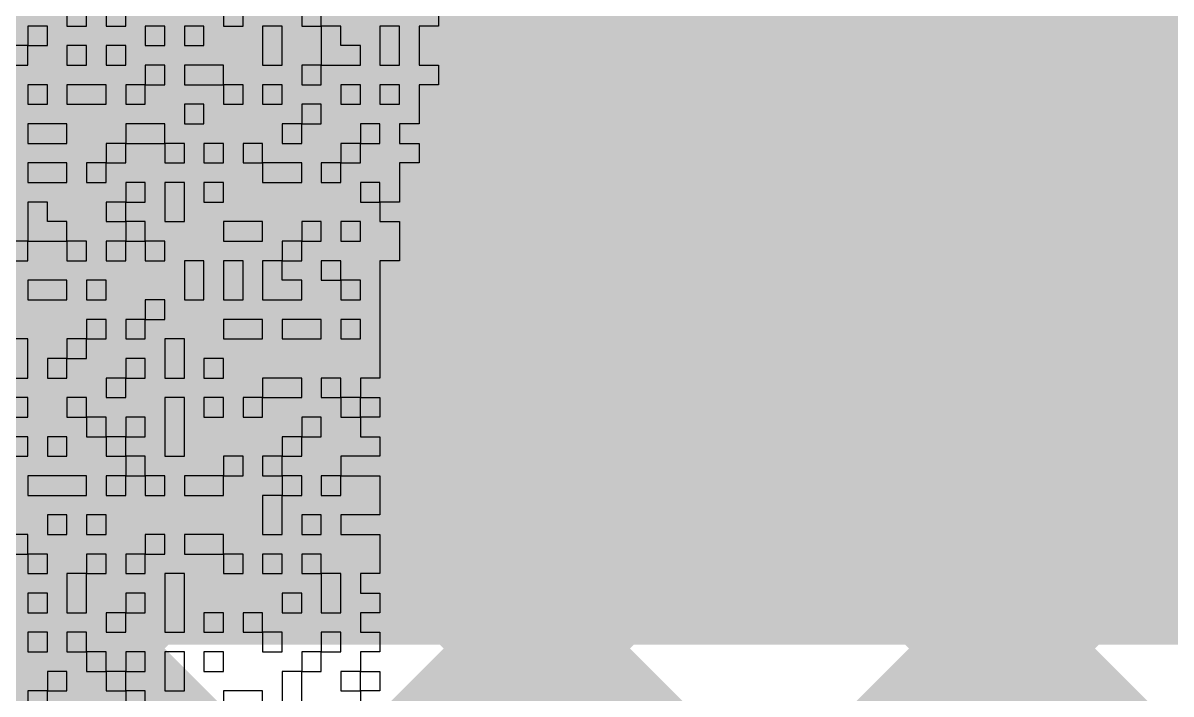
# Model space of a CAD drawing. Header units: millimetres. Extents: x 3.06 to 5.82, y 1.29 to 3.84.
# Drawn here: x 4.3811 to 4.4509, y 1.666 to 1.7068 of the extents above; entities that cross this region are included whole.
import ezdxf

# ---------------------------------------------------------------- set-up
doc = ezdxf.new("R2010")
doc.units = ezdxf.units.MM
doc.header["$MEASUREMENT"] = 0
for name, color, linetype in [('BottomLayer', 5, 'Continuous'), ('Mechanical13', 56, 'Continuous'), ('TopLayer', 1, 'Continuous'), ('TopOverlay', 2, 'Continuous')]:
    doc.layers.add(name, color=color, linetype=linetype)

msp = doc.modelspace()

# ---------------------------------------------------------------- linework, layer by layer
at = {"layer": 'BottomLayer'}
for points, const_width in [([(4.452, 1.72, -0.414214), (4.522, 1.65)], 0.008), ([(4.452, 1.689, -0.414214), (4.491, 1.65)], 0.04)]:
    msp.add_lwpolyline(points, format="xyb", dxfattribs=dict(at, const_width=const_width))
at = {"layer": 'BottomLayer', "const_width": 0.04}
msp.add_lwpolyline([(4.354, 1.689), (4.452, 1.689)], dxfattribs=at)
at = {"layer": 'BottomLayer', "const_width": 0.02}
msp.add_lwpolyline([(4.442, 1.689, 1), (4.462, 1.689, 1)], format="xyb", close=True, dxfattribs=at)
msp.add_lwpolyline([(4.442, 1.689, 1), (4.462, 1.689, 1)], format="xyb", close=True, dxfattribs=at)
at = {"layer": 'Mechanical13', "const_width": 0.01}
msp.add_lwpolyline([(4.441032, 1.291315), (4.441032, 3.811)], dxfattribs=at)
at = {"layer": 'TopLayer', "const_width": 0.008}
for points in [[(4.170993, 1.399134), (4.615803, 1.843943)], [(4.099291, 1.384), (4.557291, 1.842)], [(4.127575, 1.384), (4.585575, 1.842)], [(4.376797, 1.689791), (4.529007, 1.842)], [(4.358999, 1.778689), (4.753688, 1.384)], [(4.355207, 1.754197), (4.725404, 1.384)], [(4.346278, 1.734842), (4.69712, 1.384)], [(4.37428, 1.678556), (4.668836, 1.384)]]:
    msp.add_lwpolyline(points, dxfattribs=at)
at = {"layer": 'TopOverlay'}
for p, q in [((4.383784, 1.707817), (4.383784, 1.706628)), ((4.384973, 1.706628), (4.384973, 1.707817)), ((4.386162, 1.707817), (4.386162, 1.706628)), ((4.387352, 1.706628), (4.387352, 1.707817)), ((4.393298, 1.707817), (4.393298, 1.706628)), ((4.394487, 1.706628), (4.394487, 1.707817)), ((4.398055, 1.707817), (4.398055, 1.706628)), ((4.399244, 1.706628), (4.399244, 1.707817)), ((4.40638, 1.707817), (4.40638, 1.706628)), ((4.382595, 1.706628), (4.381405, 1.706628)), ((4.381405, 1.706628), (4.381405, 1.705438)), ((4.382595, 1.705438), (4.382595, 1.706628)), ((4.383784, 1.706628), (4.384973, 1.706628)), ((4.386162, 1.706628), (4.387352, 1.706628)), ((4.38973, 1.706628), (4.388541, 1.706628)), ((4.388541, 1.706628), (4.388541, 1.705438)), ((4.38973, 1.705438), (4.38973, 1.706628)), ((4.392109, 1.706628), (4.390919, 1.706628)), ((4.390919, 1.706628), (4.390919, 1.705438)), ((4.392109, 1.705438), (4.392109, 1.706628)), ((4.393298, 1.706628), (4.394487, 1.706628)), ((4.396866, 1.706628), (4.395676, 1.706628)), ((4.395676, 1.706628), (4.395676, 1.705438)), ((4.396866, 1.705438), (4.396866, 1.706628)), ((4.398055, 1.706628), (4.399244, 1.706628)), ((4.399244, 1.706628), (4.399244, 1.705438)), ((4.400434, 1.706628), (4.399244, 1.706628)), ((4.400434, 1.705438), (4.400434, 1.706628)), ((4.404001, 1.706628), (4.402812, 1.706628)), ((4.402812, 1.706628), (4.402812, 1.705438)), ((4.404001, 1.705438), (4.404001, 1.706628)), ((4.40638, 1.706628), (4.40519, 1.706628)), ((4.40519, 1.706628), (4.40519, 1.705438)), ((4.381405, 1.705438), (4.380216, 1.705438)), ((4.381405, 1.705438), (4.382595, 1.705438)), ((4.381405, 1.704249), (4.381405, 1.705438)), ((4.384973, 1.705438), (4.383784, 1.705438)), ((4.383784, 1.705438), (4.383784, 1.704249)), ((4.384973, 1.704249), (4.384973, 1.705438)), ((4.387352, 1.705438), (4.386162, 1.705438)), ((4.386162, 1.705438), (4.386162, 1.704249)), ((4.387352, 1.704249), (4.387352, 1.705438)), ((4.388541, 1.705438), (4.38973, 1.705438)), ((4.390919, 1.705438), (4.392109, 1.705438)), ((4.395676, 1.705438), (4.395676, 1.704249)), ((4.396866, 1.704249), (4.396866, 1.705438)), ((4.399244, 1.705438), (4.399244, 1.704249)), ((4.401623, 1.705438), (4.400434, 1.705438)), ((4.401623, 1.704249), (4.401623, 1.705438)), ((4.402812, 1.705438), (4.402812, 1.704249)), ((4.404001, 1.704249), (4.404001, 1.705438)), ((4.40519, 1.705438), (4.40519, 1.704249)), ((4.380216, 1.704249), (4.381405, 1.704249)), ((4.383784, 1.704249), (4.384973, 1.704249)), ((4.386162, 1.704249), (4.387352, 1.704249)), ((4.38973, 1.704249), (4.388541, 1.704249)), ((4.388541, 1.704249), (4.388541, 1.70306)), ((4.38973, 1.70306), (4.38973, 1.704249)), ((4.393298, 1.704249), (4.390919, 1.704249)), ((4.390919, 1.704249), (4.390919, 1.70306)), ((4.393298, 1.70306), (4.393298, 1.704249)), ((4.395676, 1.704249), (4.396866, 1.704249)), ((4.399244, 1.704249), (4.398055, 1.704249)), ((4.398055, 1.704249), (4.398055, 1.70306)), ((4.399244, 1.704249), (4.401623, 1.704249)), ((4.399244, 1.70306), (4.399244, 1.704249)), ((4.402812, 1.704249), (4.404001, 1.704249)), ((4.40519, 1.704249), (4.40638, 1.704249)), ((4.40638, 1.704249), (4.40638, 1.70306)), ((4.382595, 1.70306), (4.381405, 1.70306)), ((4.381405, 1.70306), (4.381405, 1.701871)), ((4.382595, 1.701871), (4.382595, 1.70306)), ((4.386162, 1.70306), (4.383784, 1.70306)), ((4.383784, 1.70306), (4.383784, 1.701871)), ((4.386162, 1.701871), (4.386162, 1.70306)), ((4.388541, 1.70306), (4.387352, 1.70306)), ((4.387352, 1.70306), (4.387352, 1.701871)), ((4.388541, 1.70306), (4.38973, 1.70306)), ((4.388541, 1.701871), (4.388541, 1.70306)), ((4.390919, 1.70306), (4.393298, 1.70306)), ((4.393298, 1.70306), (4.393298, 1.701871)), ((4.394487, 1.70306), (4.393298, 1.70306)), ((4.394487, 1.701871), (4.394487, 1.70306)), ((4.396866, 1.70306), (4.395676, 1.70306)), ((4.395676, 1.70306), (4.395676, 1.701871)), ((4.396866, 1.701871), (4.396866, 1.70306)), ((4.398055, 1.70306), (4.399244, 1.70306)), ((4.401623, 1.70306), (4.400434, 1.70306)), ((4.400434, 1.70306), (4.400434, 1.701871)), ((4.401623, 1.701871), (4.401623, 1.70306)), ((4.404001, 1.70306), (4.402812, 1.70306)), ((4.402812, 1.70306), (4.402812, 1.701871)), ((4.404001, 1.701871), (4.404001, 1.70306)), ((4.40638, 1.70306), (4.40519, 1.70306)), ((4.40519, 1.70306), (4.40519, 1.701871)), ((4.381405, 1.701871), (4.382595, 1.701871)), ((4.383784, 1.701871), (4.386162, 1.701871)), ((4.387352, 1.701871), (4.388541, 1.701871)), ((4.392109, 1.701871), (4.390919, 1.701871)), ((4.390919, 1.701871), (4.390919, 1.700681)), ((4.392109, 1.700681), (4.392109, 1.701871)), ((4.393298, 1.701871), (4.394487, 1.701871)), ((4.395676, 1.701871), (4.396866, 1.701871)), ((4.399244, 1.701871), (4.398055, 1.701871)), ((4.398055, 1.701871), (4.398055, 1.700681)), ((4.399244, 1.700681), (4.399244, 1.701871)), ((4.400434, 1.701871), (4.401623, 1.701871)), ((4.402812, 1.701871), (4.404001, 1.701871)), ((4.40519, 1.701871), (4.40519, 1.700681)), ((4.383784, 1.700681), (4.381405, 1.700681)), ((4.381405, 1.700681), (4.381405, 1.699492)), ((4.383784, 1.699492), (4.383784, 1.700681)), ((4.38973, 1.700681), (4.387352, 1.700681)), ((4.387352, 1.700681), (4.387352, 1.699492)), ((4.38973, 1.699492), (4.38973, 1.700681)), ((4.390919, 1.700681), (4.392109, 1.700681)), ((4.398055, 1.700681), (4.396866, 1.700681)), ((4.396866, 1.700681), (4.396866, 1.699492)), ((4.398055, 1.700681), (4.399244, 1.700681)), ((4.398055, 1.699492), (4.398055, 1.700681)), ((4.402812, 1.700681), (4.401623, 1.700681)), ((4.401623, 1.700681), (4.401623, 1.699492)), ((4.402812, 1.699492), (4.402812, 1.700681)), ((4.40519, 1.700681), (4.404001, 1.700681)), ((4.404001, 1.700681), (4.404001, 1.699492)), ((4.381405, 1.699492), (4.383784, 1.699492)), ((4.387352, 1.699492), (4.386162, 1.699492)), ((4.386162, 1.699492), (4.386162, 1.698303)), ((4.387352, 1.699492), (4.38973, 1.699492)), ((4.387352, 1.698303), (4.387352, 1.699492)), ((4.38973, 1.699492), (4.38973, 1.698303)), ((4.390919, 1.699492), (4.38973, 1.699492)), ((4.390919, 1.698303), (4.390919, 1.699492)), ((4.393298, 1.699492), (4.392109, 1.699492)), ((4.392109, 1.699492), (4.392109, 1.698303)), ((4.393298, 1.698303), (4.393298, 1.699492)), ((4.395676, 1.699492), (4.394487, 1.699492)), ((4.394487, 1.699492), (4.394487, 1.698303)), ((4.395676, 1.698303), (4.395676, 1.699492)), ((4.396866, 1.699492), (4.398055, 1.699492)), ((4.401623, 1.699492), (4.400434, 1.699492)), ((4.400434, 1.699492), (4.400434, 1.698303)), ((4.401623, 1.699492), (4.402812, 1.699492)), ((4.401623, 1.698303), (4.401623, 1.699492)), ((4.404001, 1.699492), (4.40519, 1.699492)), ((4.40519, 1.699492), (4.40519, 1.698303)), ((4.383784, 1.698303), (4.381405, 1.698303)), ((4.381405, 1.698303), (4.381405, 1.697114)), ((4.383784, 1.697114), (4.383784, 1.698303)), ((4.386162, 1.698303), (4.384973, 1.698303)), ((4.384973, 1.698303), (4.384973, 1.697114)), ((4.386162, 1.698303), (4.387352, 1.698303)), ((4.386162, 1.697114), (4.386162, 1.698303)), ((4.38973, 1.698303), (4.390919, 1.698303)), ((4.392109, 1.698303), (4.393298, 1.698303)), ((4.394487, 1.698303), (4.395676, 1.698303)), ((4.395676, 1.698303), (4.395676, 1.697114)), ((4.398055, 1.698303), (4.395676, 1.698303)), ((4.398055, 1.697114), (4.398055, 1.698303)), ((4.400434, 1.698303), (4.399244, 1.698303)), ((4.399244, 1.698303), (4.399244, 1.697114)), ((4.400434, 1.698303), (4.401623, 1.698303)), ((4.400434, 1.697114), (4.400434, 1.698303)), ((4.40519, 1.698303), (4.404001, 1.698303)), ((4.404001, 1.698303), (4.404001, 1.697114)), ((4.381405, 1.697114), (4.383784, 1.697114)), ((4.384973, 1.697114), (4.386162, 1.697114)), ((4.388541, 1.697114), (4.387352, 1.697114)), ((4.387352, 1.697114), (4.387352, 1.695924)), ((4.388541, 1.695924), (4.388541, 1.697114)), ((4.390919, 1.697114), (4.38973, 1.697114)), ((4.38973, 1.697114), (4.38973, 1.695924)), ((4.390919, 1.695924), (4.390919, 1.697114)), ((4.393298, 1.697114), (4.392109, 1.697114)), ((4.392109, 1.697114), (4.392109, 1.695924)), ((4.393298, 1.695924), (4.393298, 1.697114)), ((4.395676, 1.697114), (4.398055, 1.697114)), ((4.399244, 1.697114), (4.400434, 1.697114)), ((4.402812, 1.697114), (4.401623, 1.697114)), ((4.401623, 1.697114), (4.401623, 1.695924)), ((4.402812, 1.695924), (4.402812, 1.697114)), ((4.404001, 1.697114), (4.404001, 1.695924)), ((4.382595, 1.695924), (4.381405, 1.695924)), ((4.381405, 1.695924), (4.381405, 1.694735)), ((4.382595, 1.694735), (4.382595, 1.695924)), ((4.387352, 1.695924), (4.386162, 1.695924)), ((4.386162, 1.695924), (4.386162, 1.694735)), ((4.387352, 1.695924), (4.388541, 1.695924)), ((4.387352, 1.694735), (4.387352, 1.695924)), ((4.38973, 1.695924), (4.38973, 1.694735)), ((4.390919, 1.694735), (4.390919, 1.695924)), ((4.392109, 1.695924), (4.393298, 1.695924)), ((4.401623, 1.695924), (4.402812, 1.695924)), ((4.404001, 1.695924), (4.402812, 1.695924)), ((4.402812, 1.695924), (4.402812, 1.694735)), ((4.381405, 1.694735), (4.381405, 1.693546)), ((4.383784, 1.694735), (4.382595, 1.694735)), ((4.383784, 1.693546), (4.383784, 1.694735)), ((4.386162, 1.694735), (4.387352, 1.694735)), ((4.387352, 1.694735), (4.387352, 1.693546)), ((4.388541, 1.694735), (4.387352, 1.694735)), ((4.388541, 1.693546), (4.388541, 1.694735)), ((4.38973, 1.694735), (4.390919, 1.694735)), ((4.395676, 1.694735), (4.393298, 1.694735)), ((4.393298, 1.694735), (4.393298, 1.693546)), ((4.395676, 1.693546), (4.395676, 1.694735)), ((4.399244, 1.694735), (4.398055, 1.694735)), ((4.398055, 1.694735), (4.398055, 1.693546)), ((4.399244, 1.693546), (4.399244, 1.694735)), ((4.401623, 1.694735), (4.400434, 1.694735)), ((4.400434, 1.694735), (4.400434, 1.693546)), ((4.401623, 1.693546), (4.401623, 1.694735)), ((4.402812, 1.694735), (4.404001, 1.694735)), ((4.404001, 1.694735), (4.404001, 1.693546)), ((4.381405, 1.693546), (4.380216, 1.693546)), ((4.381405, 1.693546), (4.383784, 1.693546)), ((4.381405, 1.692357), (4.381405, 1.693546)), ((4.383784, 1.693546), (4.383784, 1.692357)), ((4.384973, 1.693546), (4.383784, 1.693546)), ((4.384973, 1.692357), (4.384973, 1.693546)), ((4.387352, 1.693546), (4.386162, 1.693546)), ((4.386162, 1.693546), (4.386162, 1.692357)), ((4.387352, 1.693546), (4.388541, 1.693546)), ((4.387352, 1.692357), (4.387352, 1.693546)), ((4.388541, 1.693546), (4.388541, 1.692357)), ((4.38973, 1.693546), (4.388541, 1.693546)), ((4.38973, 1.692357), (4.38973, 1.693546)), ((4.393298, 1.693546), (4.395676, 1.693546)), ((4.398055, 1.693546), (4.396866, 1.693546)), ((4.396866, 1.693546), (4.396866, 1.692357)), ((4.398055, 1.693546), (4.399244, 1.693546)), ((4.398055, 1.692357), (4.398055, 1.693546)), ((4.400434, 1.693546), (4.401623, 1.693546)), ((4.404001, 1.693546), (4.404001, 1.692357)), ((4.380216, 1.692357), (4.381405, 1.692357)), ((4.383784, 1.692357), (4.384973, 1.692357)), ((4.386162, 1.692357), (4.387352, 1.692357)), ((4.388541, 1.692357), (4.38973, 1.692357)), ((4.392109, 1.692357), (4.390919, 1.692357)), ((4.390919, 1.692357), (4.390919, 1.691167)), ((4.392109, 1.691167), (4.392109, 1.692357)), ((4.394487, 1.692357), (4.393298, 1.692357)), ((4.393298, 1.692357), (4.393298, 1.691167)), ((4.394487, 1.691167), (4.394487, 1.692357)), ((4.396866, 1.692357), (4.395676, 1.692357)), ((4.395676, 1.692357), (4.395676, 1.691167)), ((4.396866, 1.692357), (4.398055, 1.692357)), ((4.396866, 1.691167), (4.396866, 1.692357)), ((4.400434, 1.692357), (4.399244, 1.692357)), ((4.399244, 1.692357), (4.399244, 1.691167)), ((4.400434, 1.691167), (4.400434, 1.692357)), ((4.404001, 1.692357), (4.402812, 1.692357)), ((4.402812, 1.692357), (4.402812, 1.691167)), ((4.383784, 1.691167), (4.381405, 1.691167)), ((4.381405, 1.691167), (4.381405, 1.689978)), ((4.383784, 1.689978), (4.383784, 1.691167)), ((4.386162, 1.691167), (4.384973, 1.691167)), ((4.384973, 1.691167), (4.384973, 1.689978)), ((4.386162, 1.689978), (4.386162, 1.691167)), ((4.390919, 1.691167), (4.390919, 1.689978)), ((4.392109, 1.689978), (4.392109, 1.691167)), ((4.393298, 1.691167), (4.393298, 1.689978)), ((4.394487, 1.689978), (4.394487, 1.691167)), ((4.395676, 1.691167), (4.395676, 1.689978)), ((4.398055, 1.691167), (4.396866, 1.691167)), ((4.398055, 1.689978), (4.398055, 1.691167)), ((4.399244, 1.691167), (4.400434, 1.691167)), ((4.400434, 1.691167), (4.400434, 1.689978)), ((4.401623, 1.691167), (4.400434, 1.691167)), ((4.401623, 1.689978), (4.401623, 1.691167)), ((4.402812, 1.691167), (4.402812, 1.689978)), ((4.381405, 1.689978), (4.383784, 1.689978)), ((4.384973, 1.689978), (4.386162, 1.689978)), ((4.38973, 1.689978), (4.388541, 1.689978)), ((4.388541, 1.689978), (4.388541, 1.688789)), ((4.38973, 1.688789), (4.38973, 1.689978)), ((4.390919, 1.689978), (4.392109, 1.689978)), ((4.393298, 1.689978), (4.394487, 1.689978)), ((4.395676, 1.689978), (4.398055, 1.689978)), ((4.400434, 1.689978), (4.401623, 1.689978)), ((4.402812, 1.689978), (4.402812, 1.688789)), ((4.386162, 1.688789), (4.384973, 1.688789)), ((4.384973, 1.688789), (4.384973, 1.687599)), ((4.386162, 1.687599), (4.386162, 1.688789)), ((4.388541, 1.688789), (4.387352, 1.688789)), ((4.387352, 1.688789), (4.387352, 1.687599)), ((4.388541, 1.688789), (4.38973, 1.688789)), ((4.388541, 1.687599), (4.388541, 1.688789)), ((4.395676, 1.688789), (4.393298, 1.688789)), ((4.393298, 1.688789), (4.393298, 1.687599)), ((4.395676, 1.687599), (4.395676, 1.688789)), ((4.399244, 1.688789), (4.396866, 1.688789)), ((4.396866, 1.688789), (4.396866, 1.687599)), ((4.399244, 1.687599), (4.399244, 1.688789)), ((4.401623, 1.688789), (4.400434, 1.688789)), ((4.400434, 1.688789), (4.400434, 1.687599)), ((4.401623, 1.687599), (4.401623, 1.688789)), ((4.402812, 1.688789), (4.402812, 1.687599)), ((4.381405, 1.687599), (4.380216, 1.687599)), ((4.381405, 1.68641), (4.381405, 1.687599)), ((4.384973, 1.687599), (4.383784, 1.687599)), ((4.383784, 1.687599), (4.383784, 1.68641)), ((4.384973, 1.687599), (4.386162, 1.687599)), ((4.384973, 1.68641), (4.384973, 1.687599)), ((4.387352, 1.687599), (4.388541, 1.687599)), ((4.390919, 1.687599), (4.38973, 1.687599)), ((4.38973, 1.687599), (4.38973, 1.68641)), ((4.390919, 1.68641), (4.390919, 1.687599)), ((4.393298, 1.687599), (4.395676, 1.687599)), ((4.396866, 1.687599), (4.399244, 1.687599)), ((4.400434, 1.687599), (4.401623, 1.687599)), ((4.402812, 1.687599), (4.402812, 1.68641)), ((4.381405, 1.685221), (4.381405, 1.68641)), ((4.383784, 1.68641), (4.382595, 1.68641)), ((4.382595, 1.68641), (4.382595, 1.685221)), ((4.383784, 1.68641), (4.384973, 1.68641)), ((4.383784, 1.685221), (4.383784, 1.68641)), ((4.388541, 1.68641), (4.387352, 1.68641)), ((4.387352, 1.68641), (4.387352, 1.685221)), ((4.388541, 1.685221), (4.388541, 1.68641)), ((4.38973, 1.68641), (4.38973, 1.685221)), ((4.390919, 1.685221), (4.390919, 1.68641)), ((4.393298, 1.68641), (4.392109, 1.68641)), ((4.392109, 1.68641), (4.392109, 1.685221)), ((4.393298, 1.685221), (4.393298, 1.68641)), ((4.402812, 1.68641), (4.402812, 1.685221)), ((4.380216, 1.685221), (4.381405, 1.685221)), ((4.382595, 1.685221), (4.383784, 1.685221)), ((4.387352, 1.685221), (4.386162, 1.685221)), ((4.386162, 1.685221), (4.386162, 1.684032)), ((4.387352, 1.685221), (4.388541, 1.685221)), ((4.387352, 1.684032), (4.387352, 1.685221)), ((4.38973, 1.685221), (4.390919, 1.685221)), ((4.392109, 1.685221), (4.393298, 1.685221)), ((4.398055, 1.685221), (4.395676, 1.685221)), ((4.395676, 1.685221), (4.395676, 1.684032)), ((4.398055, 1.684032), (4.398055, 1.685221)), ((4.400434, 1.685221), (4.399244, 1.685221)), ((4.399244, 1.685221), (4.399244, 1.684032)), ((4.400434, 1.684032), (4.400434, 1.685221)), ((4.402812, 1.685221), (4.401623, 1.685221)), ((4.401623, 1.685221), (4.401623, 1.684032)), ((4.381405, 1.684032), (4.380216, 1.684032)), ((4.381405, 1.682843), (4.381405, 1.684032)), ((4.384973, 1.684032), (4.383784, 1.684032)), ((4.383784, 1.684032), (4.383784, 1.682843)), ((4.384973, 1.682843), (4.384973, 1.684032)), ((4.386162, 1.684032), (4.387352, 1.684032)), ((4.390919, 1.684032), (4.38973, 1.684032)), ((4.38973, 1.684032), (4.38973, 1.682843)), ((4.390919, 1.682843), (4.390919, 1.684032)), ((4.393298, 1.684032), (4.392109, 1.684032)), ((4.392109, 1.684032), (4.392109, 1.682843)), ((4.393298, 1.682843), (4.393298, 1.684032)), ((4.395676, 1.684032), (4.394487, 1.684032)), ((4.394487, 1.684032), (4.394487, 1.682843)), ((4.395676, 1.684032), (4.398055, 1.684032)), ((4.395676, 1.682843), (4.395676, 1.684032)), ((4.399244, 1.684032), (4.400434, 1.684032)), ((4.401623, 1.684032), (4.400434, 1.684032)), ((4.400434, 1.684032), (4.400434, 1.682843)), ((4.401623, 1.684032), (4.402812, 1.684032)), ((4.401623, 1.682843), (4.401623, 1.684032)), ((4.402812, 1.684032), (4.402812, 1.682843)), ((4.380216, 1.682843), (4.381405, 1.682843)), ((4.383784, 1.682843), (4.384973, 1.682843)), ((4.384973, 1.682843), (4.384973, 1.681653)), ((4.386162, 1.682843), (4.384973, 1.682843)), ((4.386162, 1.681653), (4.386162, 1.682843)), ((4.388541, 1.682843), (4.387352, 1.682843)), ((4.387352, 1.682843), (4.387352, 1.681653)), ((4.388541, 1.681653), (4.388541, 1.682843)), ((4.38973, 1.682843), (4.38973, 1.681653)), ((4.390919, 1.681653), (4.390919, 1.682843)), ((4.392109, 1.682843), (4.393298, 1.682843)), ((4.394487, 1.682843), (4.395676, 1.682843)), ((4.399244, 1.682843), (4.398055, 1.682843)), ((4.398055, 1.682843), (4.398055, 1.681653)), ((4.399244, 1.681653), (4.399244, 1.682843)), ((4.400434, 1.682843), (4.401623, 1.682843)), ((4.402812, 1.682843), (4.401623, 1.682843)), ((4.401623, 1.682843), (4.401623, 1.681653)), ((4.381405, 1.681653), (4.380216, 1.681653)), ((4.381405, 1.680464), (4.381405, 1.681653)), ((4.383784, 1.681653), (4.382595, 1.681653)), ((4.382595, 1.681653), (4.382595, 1.680464)), ((4.383784, 1.680464), (4.383784, 1.681653)), ((4.384973, 1.681653), (4.386162, 1.681653)), ((4.386162, 1.681653), (4.386162, 1.680464)), ((4.387352, 1.681653), (4.386162, 1.681653)), ((4.387352, 1.681653), (4.388541, 1.681653)), ((4.387352, 1.680464), (4.387352, 1.681653)), ((4.38973, 1.681653), (4.38973, 1.680464)), ((4.390919, 1.680464), (4.390919, 1.681653)), ((4.398055, 1.681653), (4.396866, 1.681653)), ((4.396866, 1.681653), (4.396866, 1.680464)), ((4.398055, 1.681653), (4.399244, 1.681653)), ((4.398055, 1.680464), (4.398055, 1.681653)), ((4.401623, 1.681653), (4.402812, 1.681653)), ((4.402812, 1.681653), (4.402812, 1.680464)), ((4.380216, 1.680464), (4.381405, 1.680464)), ((4.382595, 1.680464), (4.383784, 1.680464)), ((4.386162, 1.680464), (4.387352, 1.680464)), ((4.387352, 1.680464), (4.387352, 1.679275)), ((4.388541, 1.680464), (4.387352, 1.680464)), ((4.388541, 1.679275), (4.388541, 1.680464)), ((4.38973, 1.680464), (4.390919, 1.680464)), ((4.394487, 1.680464), (4.393298, 1.680464)), ((4.393298, 1.680464), (4.393298, 1.679275)), ((4.394487, 1.679275), (4.394487, 1.680464)), ((4.396866, 1.680464), (4.395676, 1.680464)), ((4.395676, 1.680464), (4.395676, 1.679275)), ((4.396866, 1.680464), (4.398055, 1.680464)), ((4.396866, 1.679275), (4.396866, 1.680464)), ((4.402812, 1.680464), (4.400434, 1.680464)), ((4.400434, 1.680464), (4.400434, 1.679275)), ((4.384973, 1.679275), (4.381405, 1.679275)), ((4.381405, 1.679275), (4.381405, 1.678085)), ((4.384973, 1.678085), (4.384973, 1.679275)), ((4.387352, 1.679275), (4.386162, 1.679275)), ((4.386162, 1.679275), (4.386162, 1.678085)), ((4.387352, 1.679275), (4.388541, 1.679275)), ((4.387352, 1.678085), (4.387352, 1.679275)), ((4.388541, 1.679275), (4.388541, 1.678085)), ((4.38973, 1.679275), (4.388541, 1.679275)), ((4.38973, 1.678085), (4.38973, 1.679275)), ((4.393298, 1.679275), (4.390919, 1.679275)), ((4.390919, 1.679275), (4.390919, 1.678085)), ((4.393298, 1.679275), (4.394487, 1.679275)), ((4.393298, 1.678085), (4.393298, 1.679275)), ((4.395676, 1.679275), (4.396866, 1.679275)), ((4.396866, 1.679275), (4.396866, 1.678085)), ((4.398055, 1.679275), (4.396866, 1.679275)), ((4.398055, 1.678085), (4.398055, 1.679275)), ((4.400434, 1.679275), (4.399244, 1.679275)), ((4.399244, 1.679275), (4.399244, 1.678085)), ((4.400434, 1.679275), (4.402812, 1.679275)), ((4.400434, 1.678085), (4.400434, 1.679275)), ((4.402812, 1.679275), (4.402812, 1.678085)), ((4.381405, 1.678085), (4.384973, 1.678085)), ((4.386162, 1.678085), (4.387352, 1.678085)), ((4.388541, 1.678085), (4.38973, 1.678085)), ((4.390919, 1.678085), (4.393298, 1.678085)), ((4.396866, 1.678085), (4.395676, 1.678085)), ((4.395676, 1.678085), (4.395676, 1.676896)), ((4.396866, 1.678085), (4.398055, 1.678085)), ((4.396866, 1.676896), (4.396866, 1.678085)), ((4.399244, 1.678085), (4.400434, 1.678085)), ((4.402812, 1.678085), (4.402812, 1.676896)), ((4.383784, 1.676896), (4.382595, 1.676896)), ((4.382595, 1.676896), (4.382595, 1.675707)), ((4.383784, 1.675707), (4.383784, 1.676896)), ((4.386162, 1.676896), (4.384973, 1.676896)), ((4.384973, 1.676896), (4.384973, 1.675707)), ((4.386162, 1.675707), (4.386162, 1.676896)), ((4.395676, 1.676896), (4.395676, 1.675707)), ((4.396866, 1.675707), (4.396866, 1.676896)), ((4.399244, 1.676896), (4.398055, 1.676896)), ((4.398055, 1.676896), (4.398055, 1.675707)), ((4.399244, 1.675707), (4.399244, 1.676896)), ((4.402812, 1.676896), (4.400434, 1.676896)), ((4.400434, 1.676896), (4.400434, 1.675707)), ((4.381405, 1.675707), (4.380216, 1.675707)), ((4.381405, 1.674518), (4.381405, 1.675707)), ((4.382595, 1.675707), (4.383784, 1.675707)), ((4.384973, 1.675707), (4.386162, 1.675707)), ((4.38973, 1.675707), (4.388541, 1.675707)), ((4.388541, 1.675707), (4.388541, 1.674518)), ((4.38973, 1.674518), (4.38973, 1.675707)), ((4.393298, 1.675707), (4.390919, 1.675707)), ((4.390919, 1.675707), (4.390919, 1.674518)), ((4.393298, 1.674518), (4.393298, 1.675707)), ((4.395676, 1.675707), (4.396866, 1.675707)), ((4.398055, 1.675707), (4.399244, 1.675707)), ((4.400434, 1.675707), (4.402812, 1.675707)), ((4.402812, 1.675707), (4.402812, 1.674518)), ((4.380216, 1.674518), (4.381405, 1.674518)), ((4.381405, 1.674518), (4.381405, 1.673328)), ((4.382595, 1.674518), (4.381405, 1.674518)), ((4.382595, 1.673328), (4.382595, 1.674518)), ((4.386162, 1.674518), (4.384973, 1.674518)), ((4.384973, 1.674518), (4.384973, 1.673328)), ((4.386162, 1.673328), (4.386162, 1.674518)), ((4.388541, 1.674518), (4.387352, 1.674518)), ((4.387352, 1.674518), (4.387352, 1.673328)), ((4.388541, 1.674518), (4.38973, 1.674518)), ((4.388541, 1.673328), (4.388541, 1.674518)), ((4.390919, 1.674518), (4.393298, 1.674518)), ((4.393298, 1.674518), (4.393298, 1.673328)), ((4.394487, 1.674518), (4.393298, 1.674518)), ((4.394487, 1.673328), (4.394487, 1.674518)), ((4.396866, 1.674518), (4.395676, 1.674518)), ((4.395676, 1.674518), (4.395676, 1.673328)), ((4.396866, 1.673328), (4.396866, 1.674518)), ((4.399244, 1.674518), (4.398055, 1.674518)), ((4.398055, 1.674518), (4.398055, 1.673328)), ((4.399244, 1.673328), (4.399244, 1.674518)), ((4.402812, 1.674518), (4.402812, 1.673328)), ((4.381405, 1.673328), (4.382595, 1.673328)), ((4.384973, 1.673328), (4.383784, 1.673328)), ((4.383784, 1.673328), (4.383784, 1.672139)), ((4.384973, 1.673328), (4.386162, 1.673328)), ((4.384973, 1.672139), (4.384973, 1.673328)), ((4.387352, 1.673328), (4.388541, 1.673328)), ((4.390919, 1.673328), (4.38973, 1.673328)), ((4.38973, 1.673328), (4.38973, 1.672139)), ((4.390919, 1.672139), (4.390919, 1.673328)), ((4.393298, 1.673328), (4.394487, 1.673328)), ((4.395676, 1.673328), (4.396866, 1.673328)), ((4.398055, 1.673328), (4.399244, 1.673328)), ((4.399244, 1.673328), (4.399244, 1.672139)), ((4.400434, 1.673328), (4.399244, 1.673328)), ((4.400434, 1.672139), (4.400434, 1.673328)), ((4.402812, 1.673328), (4.401623, 1.673328)), ((4.401623, 1.673328), (4.401623, 1.672139)), ((4.382595, 1.672139), (4.381405, 1.672139)), ((4.381405, 1.672139), (4.381405, 1.67095)), ((4.382595, 1.67095), (4.382595, 1.672139)), ((4.383784, 1.672139), (4.383784, 1.67095)), ((4.384973, 1.67095), (4.384973, 1.672139)), ((4.388541, 1.672139), (4.387352, 1.672139)), ((4.387352, 1.672139), (4.387352, 1.67095)), ((4.388541, 1.67095), (4.388541, 1.672139)), ((4.38973, 1.672139), (4.38973, 1.67095)), ((4.390919, 1.67095), (4.390919, 1.672139)), ((4.398055, 1.672139), (4.396866, 1.672139)), ((4.396866, 1.672139), (4.396866, 1.67095)), ((4.398055, 1.67095), (4.398055, 1.672139)), ((4.399244, 1.672139), (4.399244, 1.67095)), ((4.400434, 1.67095), (4.400434, 1.672139)), ((4.401623, 1.672139), (4.402812, 1.672139)), ((4.402812, 1.672139), (4.402812, 1.67095)), ((4.381405, 1.67095), (4.382595, 1.67095)), ((4.383784, 1.67095), (4.384973, 1.67095)), ((4.387352, 1.67095), (4.386162, 1.67095)), ((4.386162, 1.67095), (4.386162, 1.669761)), ((4.387352, 1.67095), (4.388541, 1.67095)), ((4.387352, 1.669761), (4.387352, 1.67095)), ((4.38973, 1.67095), (4.38973, 1.669761)), ((4.390919, 1.669761), (4.390919, 1.67095)), ((4.393298, 1.67095), (4.392109, 1.67095)), ((4.392109, 1.67095), (4.392109, 1.669761)), ((4.393298, 1.669761), (4.393298, 1.67095)), ((4.395676, 1.67095), (4.394487, 1.67095)), ((4.394487, 1.67095), (4.394487, 1.669761)), ((4.395676, 1.669761), (4.395676, 1.67095)), ((4.396866, 1.67095), (4.398055, 1.67095)), ((4.399244, 1.67095), (4.400434, 1.67095)), ((4.402812, 1.67095), (4.401623, 1.67095)), ((4.401623, 1.67095), (4.401623, 1.669761)), ((4.382595, 1.669761), (4.381405, 1.669761)), ((4.381405, 1.669761), (4.381405, 1.668571)), ((4.382595, 1.668571), (4.382595, 1.669761)), ((4.384973, 1.669761), (4.383784, 1.669761)), ((4.383784, 1.669761), (4.383784, 1.668571)), ((4.384973, 1.668571), (4.384973, 1.669761)), ((4.386162, 1.669761), (4.387352, 1.669761)), ((4.38973, 1.669761), (4.390919, 1.669761)), ((4.392109, 1.669761), (4.393298, 1.669761)), ((4.394487, 1.669761), (4.395676, 1.669761)), ((4.395676, 1.669761), (4.395676, 1.668571)), ((4.396866, 1.669761), (4.395676, 1.669761)), ((4.396866, 1.668571), (4.396866, 1.669761)), ((4.400434, 1.669761), (4.399244, 1.669761)), ((4.399244, 1.669761), (4.399244, 1.668571)), ((4.400434, 1.668571), (4.400434, 1.669761)), ((4.401623, 1.669761), (4.402812, 1.669761)), ((4.402812, 1.669761), (4.402812, 1.668571)), ((4.381405, 1.668571), (4.382595, 1.668571)), ((4.383784, 1.668571), (4.384973, 1.668571)), ((4.384973, 1.668571), (4.384973, 1.667382)), ((4.386162, 1.668571), (4.384973, 1.668571)), ((4.386162, 1.667382), (4.386162, 1.668571)), ((4.388541, 1.668571), (4.387352, 1.668571)), ((4.387352, 1.668571), (4.387352, 1.667382)), ((4.388541, 1.667382), (4.388541, 1.668571)), ((4.390919, 1.668571), (4.38973, 1.668571)), ((4.38973, 1.668571), (4.38973, 1.667382)), ((4.390919, 1.667382), (4.390919, 1.668571)), ((4.393298, 1.668571), (4.392109, 1.668571)), ((4.392109, 1.668571), (4.392109, 1.667382)), ((4.393298, 1.667382), (4.393298, 1.668571)), ((4.395676, 1.668571), (4.396866, 1.668571)), ((4.399244, 1.668571), (4.398055, 1.668571)), ((4.398055, 1.668571), (4.398055, 1.667382)), ((4.399244, 1.668571), (4.400434, 1.668571)), ((4.399244, 1.667382), (4.399244, 1.668571)), ((4.402812, 1.668571), (4.401623, 1.668571)), ((4.401623, 1.668571), (4.401623, 1.667382)), ((4.383784, 1.667382), (4.382595, 1.667382)), ((4.382595, 1.667382), (4.382595, 1.666193)), ((4.383784, 1.666193), (4.383784, 1.667382)), ((4.384973, 1.667382), (4.386162, 1.667382)), ((4.386162, 1.667382), (4.386162, 1.666193)), ((4.387352, 1.667382), (4.386162, 1.667382)), ((4.387352, 1.667382), (4.388541, 1.667382)), ((4.387352, 1.666193), (4.387352, 1.667382)), ((4.38973, 1.667382), (4.38973, 1.666193)), ((4.390919, 1.666193), (4.390919, 1.667382)), ((4.392109, 1.667382), (4.393298, 1.667382)), ((4.398055, 1.667382), (4.396866, 1.667382)), ((4.396866, 1.667382), (4.396866, 1.666193)), ((4.398055, 1.667382), (4.399244, 1.667382)), ((4.398055, 1.666193), (4.398055, 1.667382)), ((4.401623, 1.667382), (4.400434, 1.667382)), ((4.400434, 1.667382), (4.400434, 1.666193)), ((4.401623, 1.667382), (4.402812, 1.667382)), ((4.401623, 1.666193), (4.401623, 1.667382)), ((4.402812, 1.667382), (4.402812, 1.666193)), ((4.382595, 1.666193), (4.381405, 1.666193)), ((4.381405, 1.666193), (4.381405, 1.665004)), ((4.382595, 1.666193), (4.383784, 1.666193)), ((4.382595, 1.665004), (4.382595, 1.666193)), ((4.386162, 1.666193), (4.387352, 1.666193)), ((4.387352, 1.666193), (4.387352, 1.665004)), ((4.388541, 1.666193), (4.387352, 1.666193)), ((4.388541, 1.665004), (4.388541, 1.666193)), ((4.38973, 1.666193), (4.390919, 1.666193)), ((4.395676, 1.666193), (4.393298, 1.666193)), ((4.393298, 1.666193), (4.393298, 1.665004)), ((4.395676, 1.665004), (4.395676, 1.666193)), ((4.396866, 1.666193), (4.396866, 1.665004)), ((4.398055, 1.665004), (4.398055, 1.666193)), ((4.400434, 1.666193), (4.401623, 1.666193)), ((4.402812, 1.666193), (4.401623, 1.666193)), ((4.401623, 1.666193), (4.401623, 1.665004))]:
    msp.add_line(p, q, dxfattribs=at)

doc.saveas('drawing.dxf')
